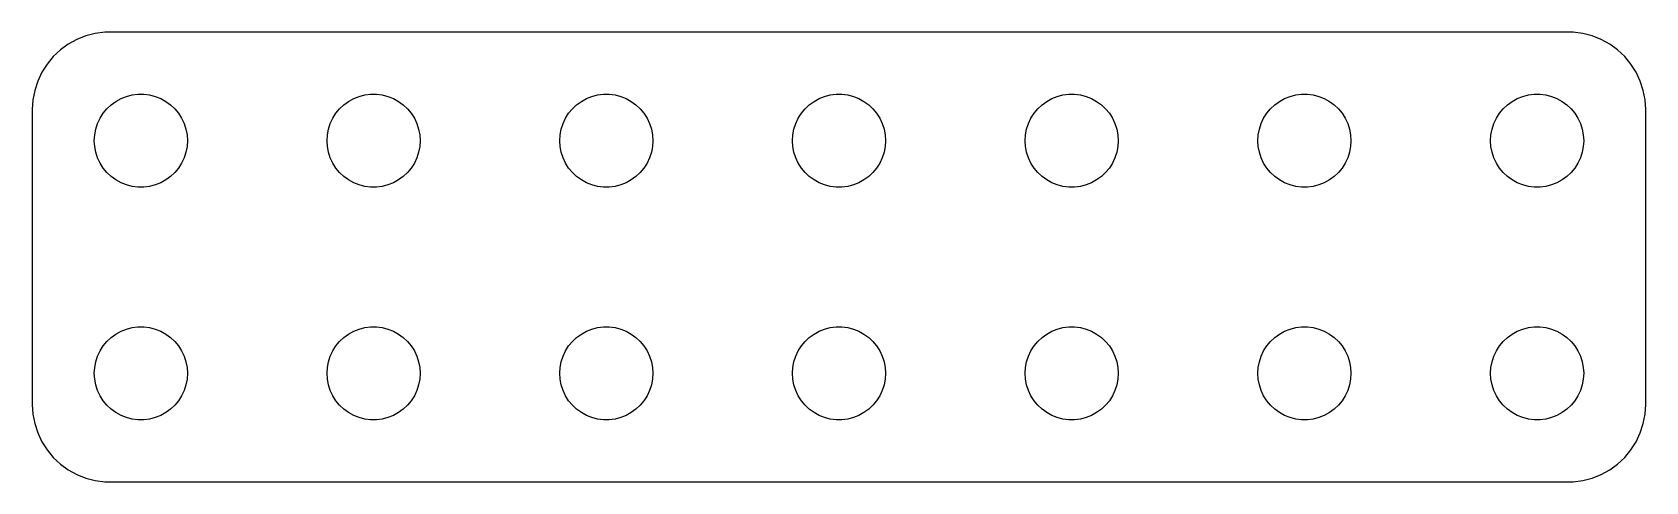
# Model space of a CAD drawing. Header units: metres. Extents: x -52 to 52, y -14 to 14.
import ezdxf

# ---------------------------------------------------------------- set-up
doc = ezdxf.new("R2010")
doc.units = ezdxf.units.M

msp = doc.modelspace()

# ---------------------------------------------------------------- linework, layer by layer
for p, q in [((-49.6791, 13.7216), (-50.1871, 13.3526)), ((-49.1289, 14.0241), (-49.6791, 13.7216)), ((-48.5451, 14.2553), (-49.1289, 14.0241)), ((-47.9369, 14.4114), (-48.5451, 14.2553)), ((-47.3139, 14.4901), (-47.9369, 14.4114)), ((47.3139, 14.4901), (-47.3139, 14.4901)), ((47.9369, 14.4114), (47.3139, 14.4901)), ((48.5451, 14.2553), (47.9369, 14.4114)), ((49.1289, 14.0241), (48.5451, 14.2553)), ((49.6791, 13.7216), (49.1289, 14.0241)), ((50.1871, 13.3526), (49.6791, 13.7216)), ((-50.6448, 12.9227), (-51.0451, 12.4389)), ((-50.1871, 13.3526), (-50.6448, 12.9227)), ((50.6448, 12.9227), (50.1871, 13.3526)), ((51.0451, 12.4389), (50.6448, 12.9227)), ((-51.3815, 11.9088), (-51.6489, 11.3406)), ((-51.0451, 12.4389), (-51.3815, 11.9088)), ((51.3815, 11.9088), (51.0451, 12.4389)), ((51.6489, 11.3406), (51.3815, 11.9088)), ((-51.8429, 10.7434), (-51.9606, 10.1267)), ((-51.6489, 11.3406), (-51.8429, 10.7434)), ((-45.927, 10.3532), (-45.5621, 10.4469)), ((-45.5621, 10.4469), (-45.1884, 10.4941)), ((-45.1884, 10.4941), (-44.8116, 10.4941)), ((-44.8116, 10.4941), (-44.4379, 10.4469)), ((-44.4379, 10.4469), (-44.0729, 10.3532)), ((-30.927, 10.3532), (-30.5621, 10.4469)), ((-30.5621, 10.4469), (-30.1884, 10.4941)), ((-30.1884, 10.4941), (-29.8116, 10.4941)), ((-29.8116, 10.4941), (-29.4379, 10.4469)), ((-29.4379, 10.4469), (-29.0729, 10.3532)), ((-15.927, 10.3532), (-15.5621, 10.4469)), ((-15.5621, 10.4469), (-15.1884, 10.4941)), ((-15.1884, 10.4941), (-14.8116, 10.4941)), ((-14.8116, 10.4941), (-14.4379, 10.4469)), ((-14.4379, 10.4469), (-14.0729, 10.3532)), ((-0.92705, 10.3532), (-0.56213, 10.4469)), ((-0.56213, 10.4469), (-0.18837, 10.4941)), ((-0.18837, 10.4941), (0.18837, 10.4941)), ((0.18837, 10.4941), (0.56213, 10.4469)), ((0.56213, 10.4469), (0.92705, 10.3532)), ((14.0729, 10.3532), (14.4379, 10.4469)), ((14.4379, 10.4469), (14.8116, 10.4941)), ((14.8116, 10.4941), (15.1884, 10.4941)), ((15.1884, 10.4941), (15.5621, 10.4469)), ((15.5621, 10.4469), (15.927, 10.3532)), ((29.0729, 10.3532), (29.4379, 10.4469)), ((29.4379, 10.4469), (29.8116, 10.4941)), ((29.8116, 10.4941), (30.1884, 10.4941)), ((30.1884, 10.4941), (30.5621, 10.4469)), ((30.5621, 10.4469), (30.927, 10.3532)), ((44.0729, 10.3532), (44.4379, 10.4469)), ((44.4379, 10.4469), (44.8116, 10.4941)), ((44.8116, 10.4941), (45.1884, 10.4941)), ((45.1884, 10.4941), (45.5621, 10.4469)), ((45.5621, 10.4469), (45.927, 10.3532)), ((51.8429, 10.7434), (51.6489, 11.3406)), ((51.9606, 10.1267), (51.8429, 10.7434)), ((-51.9606, 10.1267), (-52, 9.5)), ((-52, 9.5), (-52, -9.5)), ((-47.427, 9.26335), (-47.1869, 9.55363)), ((-47.1869, 9.55363), (-46.9123, 9.81154)), ((-46.9123, 9.81154), (-46.6075, 10.033)), ((-46.6075, 10.033), (-46.2773, 10.2145)), ((-46.2773, 10.2145), (-45.927, 10.3532)), ((-44.0729, 10.3532), (-43.7227, 10.2145)), ((-43.7227, 10.2145), (-43.3925, 10.033)), ((-43.3925, 10.033), (-43.0877, 9.81154)), ((-43.0877, 9.81154), (-42.8131, 9.55363)), ((-42.8131, 9.55363), (-42.5729, 9.26335)), ((-32.427, 9.26335), (-32.1869, 9.55363)), ((-32.1869, 9.55363), (-31.9123, 9.81154)), ((-31.9123, 9.81154), (-31.6075, 10.033)), ((-31.6075, 10.033), (-31.2773, 10.2145)), ((-31.2773, 10.2145), (-30.927, 10.3532)), ((-29.0729, 10.3532), (-28.7227, 10.2145)), ((-28.7227, 10.2145), (-28.3925, 10.033)), ((-28.3925, 10.033), (-28.0877, 9.81154)), ((-28.0877, 9.81154), (-27.8131, 9.55363)), ((-27.8131, 9.55363), (-27.5729, 9.26335)), ((-17.427, 9.26335), (-17.1869, 9.55363)), ((-17.1869, 9.55363), (-16.9123, 9.81154)), ((-16.9123, 9.81154), (-16.6075, 10.033)), ((-16.6075, 10.033), (-16.2773, 10.2145)), ((-16.2773, 10.2145), (-15.927, 10.3532)), ((-14.0729, 10.3532), (-13.7227, 10.2145)), ((-13.7227, 10.2145), (-13.3925, 10.033)), ((-13.3925, 10.033), (-13.0877, 9.81154)), ((-13.0877, 9.81154), (-12.8131, 9.55363)), ((-12.8131, 9.55363), (-12.5729, 9.26335)), ((-2.42705, 9.26335), (-2.1869, 9.55363)), ((-2.1869, 9.55363), (-1.91226, 9.81154)), ((-1.91226, 9.81154), (-1.60747, 10.033)), ((-1.60747, 10.033), (-1.27733, 10.2145)), ((-1.27733, 10.2145), (-0.92705, 10.3532)), ((0.92705, 10.3532), (1.27733, 10.2145)), ((1.27733, 10.2145), (1.60747, 10.033)), ((1.60747, 10.033), (1.91226, 9.81154)), ((1.91226, 9.81154), (2.1869, 9.55363)), ((2.1869, 9.55363), (2.42705, 9.26335)), ((12.5729, 9.26335), (12.8131, 9.55363)), ((12.8131, 9.55363), (13.0877, 9.81154)), ((13.0877, 9.81154), (13.3925, 10.033)), ((13.3925, 10.033), (13.7227, 10.2145)), ((13.7227, 10.2145), (14.0729, 10.3532)), ((15.927, 10.3532), (16.2773, 10.2145)), ((16.2773, 10.2145), (16.6075, 10.033)), ((16.6075, 10.033), (16.9123, 9.81154)), ((16.9123, 9.81154), (17.1869, 9.55363)), ((17.1869, 9.55363), (17.427, 9.26335)), ((27.5729, 9.26335), (27.8131, 9.55363)), ((27.8131, 9.55363), (28.0877, 9.81154)), ((28.0877, 9.81154), (28.3925, 10.033)), ((28.3925, 10.033), (28.7227, 10.2145)), ((28.7227, 10.2145), (29.0729, 10.3532)), ((30.927, 10.3532), (31.2773, 10.2145)), ((31.2773, 10.2145), (31.6075, 10.033)), ((31.6075, 10.033), (31.9123, 9.81154)), ((31.9123, 9.81154), (32.1869, 9.55363)), ((32.1869, 9.55363), (32.427, 9.26335)), ((42.5729, 9.26335), (42.8131, 9.55363)), ((42.8131, 9.55363), (43.0877, 9.81154)), ((43.0877, 9.81154), (43.3925, 10.033)), ((43.3925, 10.033), (43.7227, 10.2145)), ((43.7227, 10.2145), (44.0729, 10.3532)), ((45.927, 10.3532), (46.2773, 10.2145)), ((46.2773, 10.2145), (46.6075, 10.033)), ((46.6075, 10.033), (46.9123, 9.81154)), ((46.9123, 9.81154), (47.1869, 9.55363)), ((47.1869, 9.55363), (47.427, 9.26335)), ((52, 9.5), (51.9606, 10.1267)), ((52, -9.5), (52, 9.5)), ((-47.9057, 8.24606), (-47.7893, 8.60437)), ((-47.7893, 8.60437), (-47.6289, 8.94525)), ((-47.6289, 8.94525), (-47.427, 9.26335)), ((-42.5729, 9.26335), (-42.3711, 8.94525)), ((-42.3711, 8.94525), (-42.2107, 8.60437)), ((-42.2107, 8.60437), (-42.0942, 8.24606)), ((-32.9057, 8.24606), (-32.7893, 8.60437)), ((-32.7893, 8.60437), (-32.6289, 8.94525)), ((-32.6289, 8.94525), (-32.427, 9.26335)), ((-27.5729, 9.26335), (-27.3711, 8.94525)), ((-27.3711, 8.94525), (-27.2107, 8.60437)), ((-27.2107, 8.60437), (-27.0942, 8.24606)), ((-17.9057, 8.24606), (-17.7893, 8.60437)), ((-17.7893, 8.60437), (-17.6289, 8.94525)), ((-17.6289, 8.94525), (-17.427, 9.26335)), ((-12.5729, 9.26335), (-12.3711, 8.94525)), ((-12.3711, 8.94525), (-12.2107, 8.60437)), ((-12.2107, 8.60437), (-12.0942, 8.24606)), ((-2.90575, 8.24606), (-2.78932, 8.60437)), ((-2.78932, 8.60437), (-2.62891, 8.94525)), ((-2.62891, 8.94525), (-2.42705, 9.26335)), ((2.42705, 9.26335), (2.62891, 8.94525)), ((2.62891, 8.94525), (2.78932, 8.60437)), ((2.78932, 8.60437), (2.90575, 8.24606)), ((12.0942, 8.24606), (12.2107, 8.60437)), ((12.2107, 8.60437), (12.3711, 8.94525)), ((12.3711, 8.94525), (12.5729, 9.26335)), ((17.427, 9.26335), (17.6289, 8.94525)), ((17.6289, 8.94525), (17.7893, 8.60437)), ((17.7893, 8.60437), (17.9057, 8.24606)), ((27.0942, 8.24606), (27.2107, 8.60437)), ((27.2107, 8.60437), (27.3711, 8.94525)), ((27.3711, 8.94525), (27.5729, 9.26335)), ((32.427, 9.26335), (32.6289, 8.94525)), ((32.6289, 8.94525), (32.7893, 8.60437)), ((32.7893, 8.60437), (32.9057, 8.24606)), ((42.0942, 8.24606), (42.2107, 8.60437)), ((42.2107, 8.60437), (42.3711, 8.94525)), ((42.3711, 8.94525), (42.5729, 9.26335)), ((47.427, 9.26335), (47.6289, 8.94525)), ((47.6289, 8.94525), (47.7893, 8.60437)), ((47.7893, 8.60437), (47.9057, 8.24606)), ((-48, 7.5), (-47.9763, 7.87599)), ((-47.9763, 7.12399), (-48, 7.5)), ((-47.9763, 7.87599), (-47.9057, 8.24606)), ((-42.0942, 8.24606), (-42.0237, 7.87599)), ((-42.0237, 7.87599), (-42, 7.5)), ((-42, 7.5), (-42.0237, 7.12399)), ((-33, 7.5), (-32.9763, 7.87599)), ((-32.9763, 7.12399), (-33, 7.5)), ((-32.9763, 7.87599), (-32.9057, 8.24606)), ((-27.0942, 8.24606), (-27.0237, 7.87599)), ((-27.0237, 7.87599), (-27, 7.5)), ((-27, 7.5), (-27.0237, 7.12399)), ((-18, 7.5), (-17.9763, 7.87599)), ((-17.9763, 7.12399), (-18, 7.5)), ((-17.9763, 7.87599), (-17.9057, 8.24606)), ((-12.0942, 8.24606), (-12.0237, 7.87599)), ((-12.0237, 7.87599), (-12, 7.5)), ((-12, 7.5), (-12.0237, 7.12399)), ((-3, 7.5), (-2.97633, 7.87599)), ((-2.97633, 7.12399), (-3, 7.5)), ((-2.97633, 7.87599), (-2.90575, 8.24606)), ((2.90575, 8.24606), (2.97633, 7.87599)), ((2.97633, 7.87599), (3, 7.5)), ((3, 7.5), (2.97633, 7.12399)), ((12, 7.5), (12.0237, 7.87599)), ((12.0237, 7.12399), (12, 7.5)), ((12.0237, 7.87599), (12.0942, 8.24606)), ((17.9057, 8.24606), (17.9763, 7.87599)), ((17.9763, 7.87599), (18, 7.5)), ((18, 7.5), (17.9763, 7.12399)), ((27, 7.5), (27.0237, 7.87599)), ((27.0237, 7.12399), (27, 7.5)), ((27.0237, 7.87599), (27.0942, 8.24606)), ((32.9057, 8.24606), (32.9763, 7.87599)), ((32.9763, 7.87599), (33, 7.5)), ((33, 7.5), (32.9763, 7.12399)), ((42, 7.5), (42.0237, 7.87599)), ((42.0237, 7.12399), (42, 7.5)), ((42.0237, 7.87599), (42.0942, 8.24606)), ((47.9057, 8.24606), (47.9763, 7.87599)), ((47.9763, 7.87599), (48, 7.5)), ((48, 7.5), (47.9763, 7.12399)), ((-47.9057, 6.75392), (-47.9763, 7.12399)), ((-47.7893, 6.39561), (-47.9057, 6.75392)), ((-47.6289, 6.05473), (-47.7893, 6.39561)), ((-42.2107, 6.39561), (-42.3711, 6.05473)), ((-42.0942, 6.75392), (-42.2107, 6.39561)), ((-42.0237, 7.12399), (-42.0942, 6.75392)), ((-32.9057, 6.75392), (-32.9763, 7.12399)), ((-32.7893, 6.39561), (-32.9057, 6.75392)), ((-32.6289, 6.05473), (-32.7893, 6.39561)), ((-27.2107, 6.39561), (-27.3711, 6.05473)), ((-27.0942, 6.75392), (-27.2107, 6.39561)), ((-27.0237, 7.12399), (-27.0942, 6.75392)), ((-17.9057, 6.75392), (-17.9763, 7.12399)), ((-17.7893, 6.39561), (-17.9057, 6.75392)), ((-17.6289, 6.05473), (-17.7893, 6.39561)), ((-12.2107, 6.39561), (-12.3711, 6.05473)), ((-12.0942, 6.75392), (-12.2107, 6.39561)), ((-12.0237, 7.12399), (-12.0942, 6.75392)), ((-2.90575, 6.75392), (-2.97633, 7.12399)), ((-2.78932, 6.39561), (-2.90575, 6.75392)), ((-2.62891, 6.05473), (-2.78932, 6.39561)), ((2.78932, 6.39561), (2.62891, 6.05473)), ((2.90575, 6.75392), (2.78932, 6.39561)), ((2.97633, 7.12399), (2.90575, 6.75392)), ((12.0942, 6.75392), (12.0237, 7.12399)), ((12.2107, 6.39561), (12.0942, 6.75392)), ((12.3711, 6.05473), (12.2107, 6.39561)), ((17.7893, 6.39561), (17.6289, 6.05473)), ((17.9057, 6.75392), (17.7893, 6.39561)), ((17.9763, 7.12399), (17.9057, 6.75392)), ((27.0942, 6.75392), (27.0237, 7.12399)), ((27.2107, 6.39561), (27.0942, 6.75392)), ((27.3711, 6.05473), (27.2107, 6.39561)), ((32.7893, 6.39561), (32.6289, 6.05473)), ((32.9057, 6.75392), (32.7893, 6.39561)), ((32.9763, 7.12399), (32.9057, 6.75392)), ((42.0942, 6.75392), (42.0237, 7.12399)), ((42.2107, 6.39561), (42.0942, 6.75392)), ((42.3711, 6.05473), (42.2107, 6.39561)), ((47.7893, 6.39561), (47.6289, 6.05473)), ((47.9057, 6.75392), (47.7893, 6.39561)), ((47.9763, 7.12399), (47.9057, 6.75392)), ((-47.427, 5.73663), (-47.6289, 6.05473)), ((-47.1869, 5.44635), (-47.427, 5.73663)), ((-46.9123, 5.18845), (-47.1869, 5.44635)), ((-42.8131, 5.44635), (-43.0877, 5.18845)), ((-42.5729, 5.73663), (-42.8131, 5.44635)), ((-42.3711, 6.05473), (-42.5729, 5.73663)), ((-32.427, 5.73663), (-32.6289, 6.05473)), ((-32.1869, 5.44635), (-32.427, 5.73663)), ((-31.9123, 5.18845), (-32.1869, 5.44635)), ((-27.8131, 5.44635), (-28.0877, 5.18845)), ((-27.5729, 5.73663), (-27.8131, 5.44635)), ((-27.3711, 6.05473), (-27.5729, 5.73663)), ((-17.427, 5.73663), (-17.6289, 6.05473)), ((-17.1869, 5.44635), (-17.427, 5.73663)), ((-16.9123, 5.18845), (-17.1869, 5.44635)), ((-12.8131, 5.44635), (-13.0877, 5.18845)), ((-12.5729, 5.73663), (-12.8131, 5.44635)), ((-12.3711, 6.05473), (-12.5729, 5.73663)), ((-2.42705, 5.73663), (-2.62891, 6.05473)), ((-2.1869, 5.44635), (-2.42705, 5.73663)), ((-1.91226, 5.18845), (-2.1869, 5.44635)), ((2.1869, 5.44635), (1.91226, 5.18845)), ((2.42705, 5.73663), (2.1869, 5.44635)), ((2.62891, 6.05473), (2.42705, 5.73663)), ((12.5729, 5.73663), (12.3711, 6.05473)), ((12.8131, 5.44635), (12.5729, 5.73663)), ((13.0877, 5.18845), (12.8131, 5.44635)), ((17.1869, 5.44635), (16.9123, 5.18845)), ((17.427, 5.73663), (17.1869, 5.44635)), ((17.6289, 6.05473), (17.427, 5.73663)), ((27.5729, 5.73663), (27.3711, 6.05473)), ((27.8131, 5.44635), (27.5729, 5.73663)), ((28.0877, 5.18845), (27.8131, 5.44635)), ((32.1869, 5.44635), (31.9123, 5.18845)), ((32.427, 5.73663), (32.1869, 5.44635)), ((32.6289, 6.05473), (32.427, 5.73663)), ((42.5729, 5.73663), (42.3711, 6.05473)), ((42.8131, 5.44635), (42.5729, 5.73663)), ((43.0877, 5.18845), (42.8131, 5.44635)), ((47.1869, 5.44635), (46.9123, 5.18845)), ((47.427, 5.73663), (47.1869, 5.44635)), ((47.6289, 6.05473), (47.427, 5.73663)), ((-46.6075, 4.96701), (-46.9123, 5.18845)), ((-46.2773, 4.78551), (-46.6075, 4.96701)), ((-45.927, 4.64682), (-46.2773, 4.78551)), ((-45.5621, 4.55313), (-45.927, 4.64682)), ((-45.1884, 4.50591), (-45.5621, 4.55313)), ((-44.8116, 4.50591), (-45.1884, 4.50591)), ((-44.4379, 4.55313), (-44.8116, 4.50591)), ((-44.0729, 4.64682), (-44.4379, 4.55313)), ((-43.7227, 4.78551), (-44.0729, 4.64682)), ((-43.3925, 4.96701), (-43.7227, 4.78551)), ((-43.0877, 5.18845), (-43.3925, 4.96701)), ((-31.6075, 4.96701), (-31.9123, 5.18845)), ((-31.2773, 4.78551), (-31.6075, 4.96701)), ((-30.927, 4.64682), (-31.2773, 4.78551)), ((-30.5621, 4.55313), (-30.927, 4.64682)), ((-30.1884, 4.50591), (-30.5621, 4.55313)), ((-29.8116, 4.50591), (-30.1884, 4.50591)), ((-29.4379, 4.55313), (-29.8116, 4.50591)), ((-29.0729, 4.64682), (-29.4379, 4.55313)), ((-28.7227, 4.78551), (-29.0729, 4.64682)), ((-28.3925, 4.96701), (-28.7227, 4.78551)), ((-28.0877, 5.18845), (-28.3925, 4.96701)), ((-16.6075, 4.96701), (-16.9123, 5.18845)), ((-16.2773, 4.78551), (-16.6075, 4.96701)), ((-15.927, 4.64682), (-16.2773, 4.78551)), ((-15.5621, 4.55313), (-15.927, 4.64682)), ((-15.1884, 4.50591), (-15.5621, 4.55313)), ((-14.8116, 4.50591), (-15.1884, 4.50591)), ((-14.4379, 4.55313), (-14.8116, 4.50591)), ((-14.0729, 4.64682), (-14.4379, 4.55313)), ((-13.7227, 4.78551), (-14.0729, 4.64682)), ((-13.3925, 4.96701), (-13.7227, 4.78551)), ((-13.0877, 5.18845), (-13.3925, 4.96701)), ((-1.60747, 4.96701), (-1.91226, 5.18845)), ((-1.27733, 4.78551), (-1.60747, 4.96701)), ((-0.92705, 4.64682), (-1.27733, 4.78551)), ((-0.56213, 4.55313), (-0.92705, 4.64682)), ((-0.18837, 4.50591), (-0.56213, 4.55313)), ((0.18837, 4.50591), (-0.18837, 4.50591)), ((0.56213, 4.55313), (0.18837, 4.50591)), ((0.92705, 4.64682), (0.56213, 4.55313)), ((1.27733, 4.78551), (0.92705, 4.64682)), ((1.60747, 4.96701), (1.27733, 4.78551)), ((1.91226, 5.18845), (1.60747, 4.96701)), ((13.3925, 4.96701), (13.0877, 5.18845)), ((13.7227, 4.78551), (13.3925, 4.96701)), ((14.0729, 4.64682), (13.7227, 4.78551)), ((14.4379, 4.55313), (14.0729, 4.64682)), ((14.8116, 4.50591), (14.4379, 4.55313)), ((15.1884, 4.50591), (14.8116, 4.50591)), ((15.5621, 4.55313), (15.1884, 4.50591)), ((15.927, 4.64682), (15.5621, 4.55313)), ((16.2773, 4.78551), (15.927, 4.64682)), ((16.6075, 4.96701), (16.2773, 4.78551)), ((16.9123, 5.18845), (16.6075, 4.96701)), ((28.3925, 4.96701), (28.0877, 5.18845)), ((28.7227, 4.78551), (28.3925, 4.96701)), ((29.0729, 4.64682), (28.7227, 4.78551)), ((29.4379, 4.55313), (29.0729, 4.64682)), ((29.8116, 4.50591), (29.4379, 4.55313)), ((30.1884, 4.50591), (29.8116, 4.50591)), ((30.5621, 4.55313), (30.1884, 4.50591)), ((30.927, 4.64682), (30.5621, 4.55313)), ((31.2773, 4.78551), (30.927, 4.64682)), ((31.6075, 4.96701), (31.2773, 4.78551)), ((31.9123, 5.18845), (31.6075, 4.96701)), ((43.3925, 4.96701), (43.0877, 5.18845)), ((43.7227, 4.78551), (43.3925, 4.96701)), ((44.0729, 4.64682), (43.7227, 4.78551)), ((44.4379, 4.55313), (44.0729, 4.64682)), ((44.8116, 4.50591), (44.4379, 4.55313)), ((45.1884, 4.50591), (44.8116, 4.50591)), ((45.5621, 4.55313), (45.1884, 4.50591)), ((45.927, 4.64682), (45.5621, 4.55313)), ((46.2773, 4.78551), (45.927, 4.64682)), ((46.6075, 4.96701), (46.2773, 4.78551)), ((46.9123, 5.18845), (46.6075, 4.96701)), ((-47.1869, -5.44635), (-46.9123, -5.18845)), ((-46.9123, -5.18845), (-46.6075, -4.96701)), ((-46.6075, -4.96701), (-46.2773, -4.78551)), ((-46.2773, -4.78551), (-45.927, -4.64682)), ((-45.927, -4.64682), (-45.5621, -4.55313)), ((-45.5621, -4.55313), (-45.1884, -4.50591)), ((-45.1884, -4.50591), (-44.8116, -4.50591)), ((-44.8116, -4.50591), (-44.4379, -4.55313)), ((-44.4379, -4.55313), (-44.0729, -4.64682)), ((-44.0729, -4.64682), (-43.7227, -4.78551)), ((-43.7227, -4.78551), (-43.3925, -4.96701)), ((-43.3925, -4.96701), (-43.0877, -5.18845)), ((-43.0877, -5.18845), (-42.8131, -5.44635)), ((-32.1869, -5.44635), (-31.9123, -5.18845)), ((-31.9123, -5.18845), (-31.6075, -4.96701)), ((-31.6075, -4.96701), (-31.2773, -4.78551)), ((-31.2773, -4.78551), (-30.927, -4.64682)), ((-30.927, -4.64682), (-30.5621, -4.55313)), ((-30.5621, -4.55313), (-30.1884, -4.50591)), ((-30.1884, -4.50591), (-29.8116, -4.50591)), ((-29.8116, -4.50591), (-29.4379, -4.55313)), ((-29.4379, -4.55313), (-29.0729, -4.64682)), ((-29.0729, -4.64682), (-28.7227, -4.78551)), ((-28.7227, -4.78551), (-28.3925, -4.96701)), ((-28.3925, -4.96701), (-28.0877, -5.18845)), ((-28.0877, -5.18845), (-27.8131, -5.44635)), ((-17.1869, -5.44635), (-16.9123, -5.18845)), ((-16.9123, -5.18845), (-16.6075, -4.96701)), ((-16.6075, -4.96701), (-16.2773, -4.78551)), ((-16.2773, -4.78551), (-15.927, -4.64682)), ((-15.927, -4.64682), (-15.5621, -4.55313)), ((-15.5621, -4.55313), (-15.1884, -4.50591)), ((-15.1884, -4.50591), (-14.8116, -4.50591)), ((-14.8116, -4.50591), (-14.4379, -4.55313)), ((-14.4379, -4.55313), (-14.0729, -4.64682)), ((-14.0729, -4.64682), (-13.7227, -4.78551)), ((-13.7227, -4.78551), (-13.3925, -4.96701)), ((-13.3925, -4.96701), (-13.0877, -5.18845)), ((-13.0877, -5.18845), (-12.8131, -5.44635)), ((-2.1869, -5.44635), (-1.91226, -5.18845)), ((-1.91226, -5.18845), (-1.60747, -4.96701)), ((-1.60747, -4.96701), (-1.27733, -4.78551)), ((-1.27733, -4.78551), (-0.92705, -4.64682)), ((-0.92705, -4.64682), (-0.56213, -4.55313)), ((-0.56213, -4.55313), (-0.18837, -4.50591)), ((-0.18837, -4.50591), (0.18837, -4.50591)), ((0.18837, -4.50591), (0.56213, -4.55313)), ((0.56213, -4.55313), (0.92705, -4.64682)), ((0.92705, -4.64682), (1.27733, -4.78551)), ((1.27733, -4.78551), (1.60747, -4.96701)), ((1.60747, -4.96701), (1.91226, -5.18845)), ((1.91226, -5.18845), (2.1869, -5.44635)), ((12.8131, -5.44635), (13.0877, -5.18845)), ((13.0877, -5.18845), (13.3925, -4.96701)), ((13.3925, -4.96701), (13.7227, -4.78551)), ((13.7227, -4.78551), (14.0729, -4.64682)), ((14.0729, -4.64682), (14.4379, -4.55313)), ((14.4379, -4.55313), (14.8116, -4.50591)), ((14.8116, -4.50591), (15.1884, -4.50591)), ((15.1884, -4.50591), (15.5621, -4.55313)), ((15.5621, -4.55313), (15.927, -4.64682)), ((15.927, -4.64682), (16.2773, -4.78551)), ((16.2773, -4.78551), (16.6075, -4.96701)), ((16.6075, -4.96701), (16.9123, -5.18845)), ((16.9123, -5.18845), (17.1869, -5.44635)), ((27.8131, -5.44635), (28.0877, -5.18845)), ((28.0877, -5.18845), (28.3925, -4.96701)), ((28.3925, -4.96701), (28.7227, -4.78551)), ((28.7227, -4.78551), (29.0729, -4.64682)), ((29.0729, -4.64682), (29.4379, -4.55313)), ((29.4379, -4.55313), (29.8116, -4.50591)), ((29.8116, -4.50591), (30.1884, -4.50591)), ((30.1884, -4.50591), (30.5621, -4.55313)), ((30.5621, -4.55313), (30.927, -4.64682)), ((30.927, -4.64682), (31.2773, -4.78551)), ((31.2773, -4.78551), (31.6075, -4.96701)), ((31.6075, -4.96701), (31.9123, -5.18845)), ((31.9123, -5.18845), (32.1869, -5.44635)), ((42.8131, -5.44635), (43.0877, -5.18845)), ((43.0877, -5.18845), (43.3925, -4.96701)), ((43.3925, -4.96701), (43.7227, -4.78551)), ((43.7227, -4.78551), (44.0729, -4.64682)), ((44.0729, -4.64682), (44.4379, -4.55313)), ((44.4379, -4.55313), (44.8116, -4.50591)), ((44.8116, -4.50591), (45.1884, -4.50591)), ((45.1884, -4.50591), (45.5621, -4.55313)), ((45.5621, -4.55313), (45.927, -4.64682)), ((45.927, -4.64682), (46.2773, -4.78551)), ((46.2773, -4.78551), (46.6075, -4.96701)), ((46.6075, -4.96701), (46.9123, -5.18845)), ((46.9123, -5.18845), (47.1869, -5.44635)), ((-47.7893, -6.39561), (-47.6289, -6.05473)), ((-47.6289, -6.05473), (-47.427, -5.73663)), ((-47.427, -5.73663), (-47.1869, -5.44635)), ((-42.8131, -5.44635), (-42.5729, -5.73663)), ((-42.5729, -5.73663), (-42.3711, -6.05473)), ((-42.3711, -6.05473), (-42.2107, -6.39561)), ((-32.7893, -6.39561), (-32.6289, -6.05473)), ((-32.6289, -6.05473), (-32.427, -5.73663)), ((-32.427, -5.73663), (-32.1869, -5.44635)), ((-27.8131, -5.44635), (-27.5729, -5.73663)), ((-27.5729, -5.73663), (-27.3711, -6.05473)), ((-27.3711, -6.05473), (-27.2107, -6.39561)), ((-17.7893, -6.39561), (-17.6289, -6.05473)), ((-17.6289, -6.05473), (-17.427, -5.73663)), ((-17.427, -5.73663), (-17.1869, -5.44635)), ((-12.8131, -5.44635), (-12.5729, -5.73663)), ((-12.5729, -5.73663), (-12.3711, -6.05473)), ((-12.3711, -6.05473), (-12.2107, -6.39561)), ((-2.78932, -6.39561), (-2.62891, -6.05473)), ((-2.62891, -6.05473), (-2.42705, -5.73663)), ((-2.42705, -5.73663), (-2.1869, -5.44635)), ((2.1869, -5.44635), (2.42705, -5.73663)), ((2.42705, -5.73663), (2.62891, -6.05473)), ((2.62891, -6.05473), (2.78932, -6.39561)), ((12.2107, -6.39561), (12.3711, -6.05473)), ((12.3711, -6.05473), (12.5729, -5.73663)), ((12.5729, -5.73663), (12.8131, -5.44635)), ((17.1869, -5.44635), (17.427, -5.73663)), ((17.427, -5.73663), (17.6289, -6.05473)), ((17.6289, -6.05473), (17.7893, -6.39561)), ((27.2107, -6.39561), (27.3711, -6.05473)), ((27.3711, -6.05473), (27.5729, -5.73663)), ((27.5729, -5.73663), (27.8131, -5.44635)), ((32.1869, -5.44635), (32.427, -5.73663)), ((32.427, -5.73663), (32.6289, -6.05473)), ((32.6289, -6.05473), (32.7893, -6.39561)), ((42.2107, -6.39561), (42.3711, -6.05473)), ((42.3711, -6.05473), (42.5729, -5.73663)), ((42.5729, -5.73663), (42.8131, -5.44635)), ((47.1869, -5.44635), (47.427, -5.73663)), ((47.427, -5.73663), (47.6289, -6.05473)), ((47.6289, -6.05473), (47.7893, -6.39561)), ((-48, -7.5), (-47.9763, -7.12399)), ((-47.9763, -7.12399), (-47.9057, -6.75392)), ((-47.9057, -6.75392), (-47.7893, -6.39561)), ((-42.2107, -6.39561), (-42.0942, -6.75392)), ((-42.0942, -6.75392), (-42.0237, -7.12399)), ((-42.0237, -7.12399), (-42, -7.5)), ((-33, -7.5), (-32.9763, -7.12399)), ((-32.9763, -7.12399), (-32.9057, -6.75392)), ((-32.9057, -6.75392), (-32.7893, -6.39561)), ((-27.2107, -6.39561), (-27.0942, -6.75392)), ((-27.0942, -6.75392), (-27.0237, -7.12399)), ((-27.0237, -7.12399), (-27, -7.5)), ((-18, -7.5), (-17.9763, -7.12399)), ((-17.9763, -7.12399), (-17.9057, -6.75392)), ((-17.9057, -6.75392), (-17.7893, -6.39561)), ((-12.2107, -6.39561), (-12.0942, -6.75392)), ((-12.0942, -6.75392), (-12.0237, -7.12399)), ((-12.0237, -7.12399), (-12, -7.5)), ((-3, -7.5), (-2.97633, -7.12399)), ((-2.97633, -7.12399), (-2.90575, -6.75392)), ((-2.90575, -6.75392), (-2.78932, -6.39561)), ((2.78932, -6.39561), (2.90575, -6.75392)), ((2.90575, -6.75392), (2.97633, -7.12399)), ((2.97633, -7.12399), (3, -7.5)), ((12, -7.5), (12.0237, -7.12399)), ((12.0237, -7.12399), (12.0942, -6.75392)), ((12.0942, -6.75392), (12.2107, -6.39561)), ((17.7893, -6.39561), (17.9057, -6.75392)), ((17.9057, -6.75392), (17.9763, -7.12399)), ((17.9763, -7.12399), (18, -7.5)), ((27, -7.5), (27.0237, -7.12399)), ((27.0237, -7.12399), (27.0942, -6.75392)), ((27.0942, -6.75392), (27.2107, -6.39561)), ((32.7893, -6.39561), (32.9057, -6.75392)), ((32.9057, -6.75392), (32.9763, -7.12399)), ((32.9763, -7.12399), (33, -7.5)), ((42, -7.5), (42.0237, -7.12399)), ((42.0237, -7.12399), (42.0942, -6.75392)), ((42.0942, -6.75392), (42.2107, -6.39561)), ((47.7893, -6.39561), (47.9057, -6.75392)), ((47.9057, -6.75392), (47.9763, -7.12399)), ((47.9763, -7.12399), (48, -7.5)), ((-47.9763, -7.87599), (-48, -7.5)), ((-47.9057, -8.24606), (-47.9763, -7.87599)), ((-47.7893, -8.60437), (-47.9057, -8.24606)), ((-42.0942, -8.24606), (-42.2107, -8.60437)), ((-42.0237, -7.87599), (-42.0942, -8.24606)), ((-42, -7.5), (-42.0237, -7.87599)), ((-32.9763, -7.87599), (-33, -7.5)), ((-32.9057, -8.24606), (-32.9763, -7.87599)), ((-32.7893, -8.60437), (-32.9057, -8.24606)), ((-27.0942, -8.24606), (-27.2107, -8.60437)), ((-27.0237, -7.87599), (-27.0942, -8.24606)), ((-27, -7.5), (-27.0237, -7.87599)), ((-17.9763, -7.87599), (-18, -7.5)), ((-17.9057, -8.24606), (-17.9763, -7.87599)), ((-17.7893, -8.60437), (-17.9057, -8.24606)), ((-12.0942, -8.24606), (-12.2107, -8.60437)), ((-12.0237, -7.87599), (-12.0942, -8.24606)), ((-12, -7.5), (-12.0237, -7.87599)), ((-2.97633, -7.87599), (-3, -7.5)), ((-2.90575, -8.24606), (-2.97633, -7.87599)), ((-2.78932, -8.60437), (-2.90575, -8.24606)), ((2.90575, -8.24606), (2.78932, -8.60437)), ((2.97633, -7.87599), (2.90575, -8.24606)), ((3, -7.5), (2.97633, -7.87599)), ((12.0237, -7.87599), (12, -7.5)), ((12.0942, -8.24606), (12.0237, -7.87599)), ((12.2107, -8.60437), (12.0942, -8.24606)), ((17.9057, -8.24606), (17.7893, -8.60437)), ((17.9763, -7.87599), (17.9057, -8.24606)), ((18, -7.5), (17.9763, -7.87599)), ((27.0237, -7.87599), (27, -7.5)), ((27.0942, -8.24606), (27.0237, -7.87599)), ((27.2107, -8.60437), (27.0942, -8.24606)), ((32.9057, -8.24606), (32.7893, -8.60437)), ((32.9763, -7.87599), (32.9057, -8.24606)), ((33, -7.5), (32.9763, -7.87599)), ((42.0237, -7.87599), (42, -7.5)), ((42.0942, -8.24606), (42.0237, -7.87599)), ((42.2107, -8.60437), (42.0942, -8.24606)), ((47.9057, -8.24606), (47.7893, -8.60437)), ((47.9763, -7.87599), (47.9057, -8.24606)), ((48, -7.5), (47.9763, -7.87599)), ((-47.6289, -8.94525), (-47.7893, -8.60437)), ((-47.427, -9.26335), (-47.6289, -8.94525)), ((-47.1869, -9.55363), (-47.427, -9.26335)), ((-42.5729, -9.26335), (-42.8131, -9.55363)), ((-42.3711, -8.94525), (-42.5729, -9.26335)), ((-42.2107, -8.60437), (-42.3711, -8.94525)), ((-32.6289, -8.94525), (-32.7893, -8.60437)), ((-32.427, -9.26335), (-32.6289, -8.94525)), ((-32.1869, -9.55363), (-32.427, -9.26335)), ((-27.5729, -9.26335), (-27.8131, -9.55363)), ((-27.3711, -8.94525), (-27.5729, -9.26335)), ((-27.2107, -8.60437), (-27.3711, -8.94525)), ((-17.6289, -8.94525), (-17.7893, -8.60437)), ((-17.427, -9.26335), (-17.6289, -8.94525)), ((-17.1869, -9.55363), (-17.427, -9.26335)), ((-12.5729, -9.26335), (-12.8131, -9.55363)), ((-12.3711, -8.94525), (-12.5729, -9.26335)), ((-12.2107, -8.60437), (-12.3711, -8.94525)), ((-2.62891, -8.94525), (-2.78932, -8.60437)), ((-2.42705, -9.26335), (-2.62891, -8.94525)), ((-2.1869, -9.55363), (-2.42705, -9.26335)), ((2.42705, -9.26335), (2.1869, -9.55363)), ((2.62891, -8.94525), (2.42705, -9.26335)), ((2.78932, -8.60437), (2.62891, -8.94525)), ((12.3711, -8.94525), (12.2107, -8.60437)), ((12.5729, -9.26335), (12.3711, -8.94525)), ((12.8131, -9.55363), (12.5729, -9.26335)), ((17.427, -9.26335), (17.1869, -9.55363)), ((17.6289, -8.94525), (17.427, -9.26335)), ((17.7893, -8.60437), (17.6289, -8.94525)), ((27.3711, -8.94525), (27.2107, -8.60437)), ((27.5729, -9.26335), (27.3711, -8.94525)), ((27.8131, -9.55363), (27.5729, -9.26335)), ((32.427, -9.26335), (32.1869, -9.55363)), ((32.6289, -8.94525), (32.427, -9.26335)), ((32.7893, -8.60437), (32.6289, -8.94525)), ((42.3711, -8.94525), (42.2107, -8.60437)), ((42.5729, -9.26335), (42.3711, -8.94525)), ((42.8131, -9.55363), (42.5729, -9.26335)), ((47.427, -9.26335), (47.1869, -9.55363)), ((47.6289, -8.94525), (47.427, -9.26335)), ((47.7893, -8.60437), (47.6289, -8.94525)), ((-52, -9.5), (-51.9606, -10.1267)), ((-51.9606, -10.1267), (-51.8429, -10.7434)), ((-46.9123, -9.81154), (-47.1869, -9.55363)), ((-46.6075, -10.033), (-46.9123, -9.81154)), ((-46.2773, -10.2145), (-46.6075, -10.033)), ((-45.927, -10.3532), (-46.2773, -10.2145)), ((-45.5621, -10.4469), (-45.927, -10.3532)), ((-44.0729, -10.3532), (-44.4379, -10.4469)), ((-43.7227, -10.2145), (-44.0729, -10.3532)), ((-43.3925, -10.033), (-43.7227, -10.2145)), ((-43.0877, -9.81154), (-43.3925, -10.033)), ((-42.8131, -9.55363), (-43.0877, -9.81154)), ((-31.9123, -9.81154), (-32.1869, -9.55363)), ((-31.6075, -10.033), (-31.9123, -9.81154)), ((-31.2773, -10.2145), (-31.6075, -10.033)), ((-30.927, -10.3532), (-31.2773, -10.2145)), ((-30.5621, -10.4469), (-30.927, -10.3532)), ((-29.0729, -10.3532), (-29.4379, -10.4469)), ((-28.7227, -10.2145), (-29.0729, -10.3532)), ((-28.3925, -10.033), (-28.7227, -10.2145)), ((-28.0877, -9.81154), (-28.3925, -10.033)), ((-27.8131, -9.55363), (-28.0877, -9.81154)), ((-16.9123, -9.81154), (-17.1869, -9.55363)), ((-16.6075, -10.033), (-16.9123, -9.81154)), ((-16.2773, -10.2145), (-16.6075, -10.033)), ((-15.927, -10.3532), (-16.2773, -10.2145)), ((-15.5621, -10.4469), (-15.927, -10.3532)), ((-14.0729, -10.3532), (-14.4379, -10.4469)), ((-13.7227, -10.2145), (-14.0729, -10.3532)), ((-13.3925, -10.033), (-13.7227, -10.2145)), ((-13.0877, -9.81154), (-13.3925, -10.033)), ((-12.8131, -9.55363), (-13.0877, -9.81154)), ((-1.91226, -9.81154), (-2.1869, -9.55363)), ((-1.60747, -10.033), (-1.91226, -9.81154)), ((-1.27733, -10.2145), (-1.60747, -10.033)), ((-0.92705, -10.3532), (-1.27733, -10.2145)), ((-0.56213, -10.4469), (-0.92705, -10.3532)), ((0.92705, -10.3532), (0.56213, -10.4469)), ((1.27733, -10.2145), (0.92705, -10.3532)), ((1.60747, -10.033), (1.27733, -10.2145)), ((1.91226, -9.81154), (1.60747, -10.033)), ((2.1869, -9.55363), (1.91226, -9.81154)), ((13.0877, -9.81154), (12.8131, -9.55363)), ((13.3925, -10.033), (13.0877, -9.81154)), ((13.7227, -10.2145), (13.3925, -10.033)), ((14.0729, -10.3532), (13.7227, -10.2145)), ((14.4379, -10.4469), (14.0729, -10.3532)), ((15.927, -10.3532), (15.5621, -10.4469)), ((16.2773, -10.2145), (15.927, -10.3532)), ((16.6075, -10.033), (16.2773, -10.2145)), ((16.9123, -9.81154), (16.6075, -10.033)), ((17.1869, -9.55363), (16.9123, -9.81154)), ((28.0877, -9.81154), (27.8131, -9.55363)), ((28.3925, -10.033), (28.0877, -9.81154)), ((28.7227, -10.2145), (28.3925, -10.033)), ((29.0729, -10.3532), (28.7227, -10.2145)), ((29.4379, -10.4469), (29.0729, -10.3532)), ((30.927, -10.3532), (30.5621, -10.4469)), ((31.2773, -10.2145), (30.927, -10.3532)), ((31.6075, -10.033), (31.2773, -10.2145)), ((31.9123, -9.81154), (31.6075, -10.033)), ((32.1869, -9.55363), (31.9123, -9.81154)), ((43.0877, -9.81154), (42.8131, -9.55363)), ((43.3925, -10.033), (43.0877, -9.81154)), ((43.7227, -10.2145), (43.3925, -10.033)), ((44.0729, -10.3532), (43.7227, -10.2145)), ((44.4379, -10.4469), (44.0729, -10.3532)), ((45.927, -10.3532), (45.5621, -10.4469)), ((46.2773, -10.2145), (45.927, -10.3532)), ((46.6075, -10.033), (46.2773, -10.2145)), ((46.9123, -9.81154), (46.6075, -10.033)), ((47.1869, -9.55363), (46.9123, -9.81154)), ((51.8429, -10.7434), (51.9606, -10.1267)), ((51.9606, -10.1267), (52, -9.5)), ((-51.8429, -10.7434), (-51.6489, -11.3406)), ((-51.6489, -11.3406), (-51.3815, -11.9088)), ((-45.1884, -10.4941), (-45.5621, -10.4469)), ((-44.8116, -10.4941), (-45.1884, -10.4941)), ((-44.4379, -10.4469), (-44.8116, -10.4941)), ((-30.1884, -10.4941), (-30.5621, -10.4469)), ((-29.8116, -10.4941), (-30.1884, -10.4941)), ((-29.4379, -10.4469), (-29.8116, -10.4941)), ((-15.1884, -10.4941), (-15.5621, -10.4469)), ((-14.8116, -10.4941), (-15.1884, -10.4941)), ((-14.4379, -10.4469), (-14.8116, -10.4941)), ((-0.18837, -10.4941), (-0.56213, -10.4469)), ((0.18837, -10.4941), (-0.18837, -10.4941)), ((0.56213, -10.4469), (0.18837, -10.4941)), ((14.8116, -10.4941), (14.4379, -10.4469)), ((15.1884, -10.4941), (14.8116, -10.4941)), ((15.5621, -10.4469), (15.1884, -10.4941)), ((29.8116, -10.4941), (29.4379, -10.4469)), ((30.1884, -10.4941), (29.8116, -10.4941)), ((30.5621, -10.4469), (30.1884, -10.4941)), ((44.8116, -10.4941), (44.4379, -10.4469)), ((45.1884, -10.4941), (44.8116, -10.4941)), ((45.5621, -10.4469), (45.1884, -10.4941)), ((51.3815, -11.9088), (51.6489, -11.3406)), ((51.6489, -11.3406), (51.8429, -10.7434)), ((-51.3815, -11.9088), (-51.0451, -12.4389)), ((-51.0451, -12.4389), (-50.6448, -12.9227)), ((50.6448, -12.9227), (51.0451, -12.4389)), ((51.0451, -12.4389), (51.3815, -11.9088)), ((-50.6448, -12.9227), (-50.1871, -13.3526)), ((-50.1871, -13.3526), (-49.6791, -13.7216)), ((49.6791, -13.7216), (50.1871, -13.3526)), ((50.1871, -13.3526), (50.6448, -12.9227)), ((-49.6791, -13.7216), (-49.1289, -14.0241)), ((-49.1289, -14.0241), (-48.5451, -14.2553)), ((-48.5451, -14.2553), (-47.9369, -14.4114)), ((-47.9369, -14.4114), (-47.3139, -14.4901)), ((-47.3139, -14.4901), (47.3139, -14.4901)), ((47.3139, -14.4901), (47.9369, -14.4114)), ((47.9369, -14.4114), (48.5451, -14.2553)), ((48.5451, -14.2553), (49.1289, -14.0241)), ((49.1289, -14.0241), (49.6791, -13.7216))]:
    msp.add_line(p, q)

doc.saveas('drawing.dxf')
